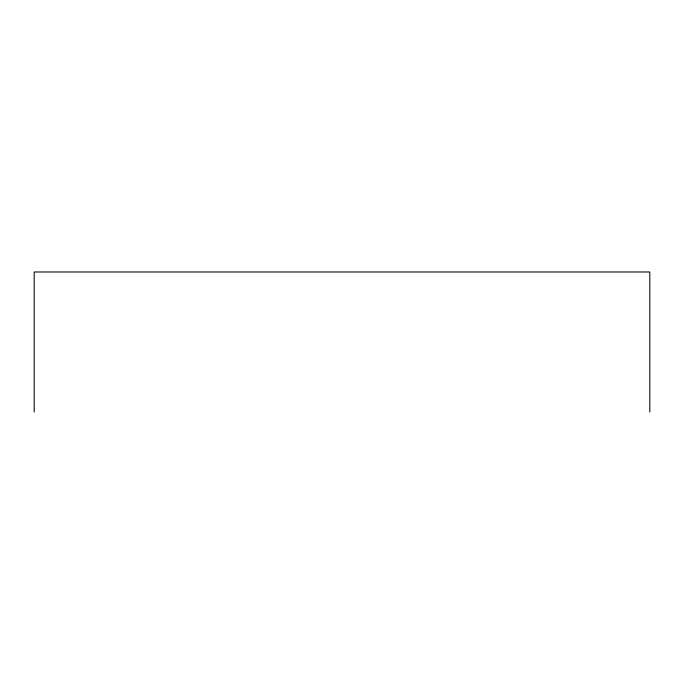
<?xml version="1.0" encoding="UTF-8"?>
<svg xmlns="http://www.w3.org/2000/svg" width="684" height="684" viewBox="0 0 684 684"><rect width="100%" height="100%" fill="white"/><g stroke="black" fill="none" stroke-linecap="round" stroke-linejoin="round"><path stroke-width="1.03" d="M649.8 412.016L649.8 271.984L34.2 271.984L34.2 412.016"/></g></svg>
